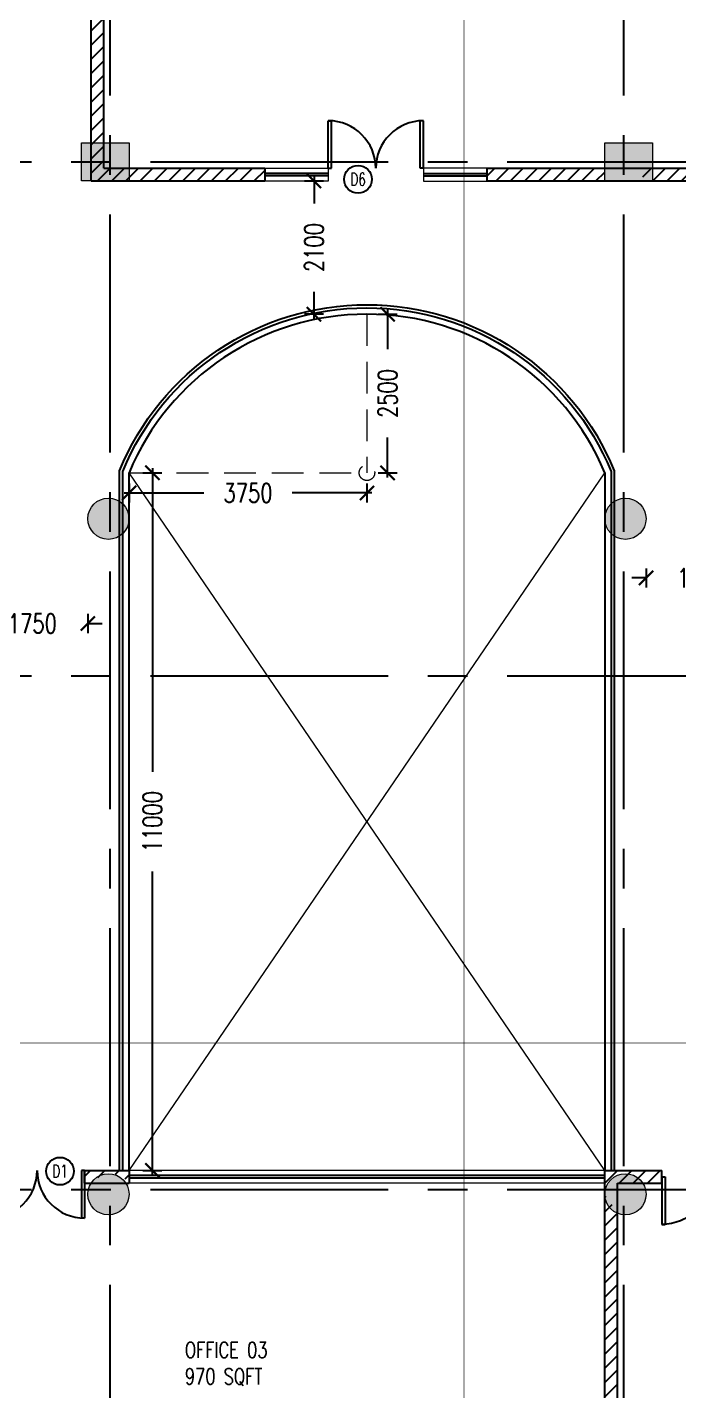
# Model space of a CAD drawing. Header units: millimetres. Extents: x -2076597 to 16308595, y -4402071 to 17875273.
# Drawn here: x -2043453 to -2033182, y -4313654 to -4292159 of the extents above; entities that cross this region are included whole.
import ezdxf
from ezdxf.enums import TextEntityAlignment as Align
from ezdxf.lldxf.tags import DXFTag

# ---------------------------------------------------------------- set-up
doc = ezdxf.new("R2010")
doc.units = ezdxf.units.MM
for name, pattern in [('CENTER2', [1.125, 0.75, -0.125, 0.125, -0.125]), ('CONTINULUS', [0]), ('DASHED2', [0.375, 0.25, -0.125])]:
    doc.linetypes.add(name, pattern=pattern)
for name, color, linetype, lineweight in [('A- GLAZING', 5, 'Continuous', 9), ('A- LIGHT LINE', 8, 'Continuous', 9), ('A- REF LINES', 5, 'Continuous', 9), ('A- SHAFT', 8, 'Continuous', 9), ('A-COL HATCH', 252, 'Continuous', 9), ('A-ELEV FINEWALL', 6, 'Continuous', 9), ('S-COL HATCH', 251, 'Continuous', 9), ('S-COLS', 7, 'Continuous', 9)]:
    doc.layers.add(name, color=color, linetype=linetype, lineweight=lineweight)
for name, color, linetype in [('A-DIMS', 4, 'Continuous'), ('a-door', 1, 'Continuous'), ('A-PARAPET WALL', 4, 'Continuous'), ('A-RAILING', 3, 'Continuous'), ('A-SCHED', 1, 'Continuous'), ('A-SLABS', 1, 'Continuous'), ('A-TXTROOM', 3, 'Continuous'), ('A-WALL', 2, 'Continuous'), ('A-WALL HATCH', 8, 'Continuous'), ('S-GRID', 252, 'CENTER2')]:
    doc.layers.add(name, color=color, linetype=linetype)
doc.styles.add('ROMANS', font='romans.shx', dxfattribs={"width": 0.75})
tags = doc.linetypes.add('Sheet-A1-BLOCK-12$0$DASHDOT2', pattern=[0.5, 0.25, -0.125, 0, -0.125]).pattern_tags.tags
tags[10:11] = [DXFTag(74, 4), DXFTag(75, 0), DXFTag(340, '0'), DXFTag(46, 1.0), DXFTag(50, 0.0), DXFTag(44, 0.0), DXFTag(45, 0.0)]
tags[8:9] = [DXFTag(74, 4), DXFTag(75, 0), DXFTag(340, '0'), DXFTag(46, 1.0), DXFTag(50, 0.0), DXFTag(44, 0.0), DXFTag(45, 0.0)]
tags[6:7] = [DXFTag(74, 4), DXFTag(75, 0), DXFTag(340, '0'), DXFTag(46, 1.0), DXFTag(50, 0.0), DXFTag(44, 0.0), DXFTag(45, 0.0)]
tags[4:5] = [DXFTag(74, 4), DXFTag(75, 0), DXFTag(340, '0'), DXFTag(46, 1.0), DXFTag(50, 0.0), DXFTag(44, 0.0), DXFTag(45, 0.0)]
doc.dimstyles.new('DIMM-100', dxfattribs={"dimscale": 150, "dimtxt": 2, "dimasz": 1.5, "dimexe": 1, "dimexo": 0, "dimgap": 2, "dimtad": 0, "dimtoh": 1, "dimdec": 0, "dimzin": 0, "dimdsep": 46, "dimtxsty": 'ROMANS', "dimblk": 'ARCHTICK', "dimcen": 1.5, "dimdle": 0.5, "dimclrd": 8, "dimclre": 8, "dimclrt": 256, "dimazin": 0, "dimtfac": 1, "dimtdec": 0, "dimtix": 1, "dimtofl": 0, "dimtmove": 2, "dimatfit": 3, "dimldrblk": 'DOT', "dimfxl": 0, "dimtolj": 1, "dimtzin": 0, "dimarcsym": 0})
pattern_1 = [(45, (1802100.65, 14255482.13), (-112.2532015, 112.2532015), [])]

# ---------------------------------------------------------------- blocks, each defined once
blk = doc.blocks.new('Double-Flush - 1500 2-565315-1_ first floor')
at = {"layer": 'a-door'}
for p, q in [((-750, 850), (-699, 850)), ((-750, 100), (-750, 850)), ((-699, 100), (-699, 850)), ((699, 100), (699, 848)), ((750, 100), (750, 850)), ((-750, 100), (-699, 100)), ((750, 100), (699, 100))]:
    blk.add_line(p, q, dxfattribs=at)
for centre, start, end in [((-750, 100), 0, 90), ((750, 100), 90, 180)]:
    blk.add_arc(centre, 750, start, end, dxfattribs=at)
blk = doc.blocks.new('DOOR WITH GLAZING')
at = {"layer": 'A- GLAZING'}
for p, q in [((1171389, -1004070), (1171389, -1005070)), ((1171589, -1005070), (1171589, -1004070)), ((1171389, -1005070), (1171589, -1005070)), ((1171389, -1006570), (1171589, -1006570)), ((1171389, -1007570), (1171389, -1006570)), ((1171589, -1006570), (1171589, -1007570))]:
    blk.add_line(p, q, dxfattribs=at)
at = {"layer": 'A-PARAPET WALL'}
for p, q in [((1171469, -1005070), (1171469, -1004070)), ((1171509, -1005070), (1171509, -1004070)), ((1171469, -1006570), (1171469, -1007570)), ((1171509, -1006570), (1171509, -1007570))]:
    blk.add_line(p, q, dxfattribs=at)
at = {"layer": 'A-WALL'}
for p, q in [((1171389, -1004070), (1171589, -1004070)), ((1171389, -1007570), (1171589, -1007570))]:
    blk.add_line(p, q, dxfattribs=at)
at = {"layer": 'a-door', "rotation": 90}
blk.add_blockref('Double-Flush - 1500 2-565315-1_ first floor', (1171489, -1005820), dxfattribs=at)
blk = doc.blocks.new('_ArchTick')
at = {"color": 0, "linetype": 'ByBlock', "const_width": 0.15}
blk.add_lwpolyline([(-0.5, -0.5), (0.5, 0.5)], dxfattribs=at)
blk = doc.blocks.new('*D187')
at = {"layer": 'A-DIMS', "color": 8, "lineweight": -2, "transparency": 16777216}
for p, q in [((-2041630, -4299183), (-2041330, -4299183)), ((-2041480, -4299108), (-2041480, -4303895)), ((-2041480, -4310258), (-2041480, -4305470)), ((-2041630, -4310183), (-2041330, -4310183))]:
    blk.add_line(p, q, dxfattribs=at)
at = {"layer": 'Defpoints', "color": 0, "transparency": 16777216}
for p in [(-2041848, -4299183), (-2041848, -4310183), (-2041480, -4310183)]:
    blk.add_point(p, dxfattribs=at)
at = {"layer": 'A-DIMS', "color": 8, "lineweight": -2, "transparency": 16777216, "xscale": 225, "yscale": 225, "zscale": 225}
for p, rotation in [((-2041480, -4299183), 90), ((-2041480, -4310183), 270)]:
    blk.add_blockref('_ArchTick', p, dxfattribs=dict(at, rotation=rotation))
at = {"layer": 'A-DIMS', "transparency": 16777216, "insert": (-2041480, -4304683), "char_height": 300, "attachment_point": 5, "rotation": 90, "style": 'ROMANS'}
blk.add_mtext('\\A1;11000', dxfattribs=at)
blk = doc.blocks.new('_Dot')
at = {"color": 0, "linetype": 'ByBlock', "lineweight": -2}
blk.add_line((-0.5, 0), (-1, 0), dxfattribs=at)
at = {"color": 0, "linetype": 'ByBlock', "const_width": 0.5}
blk.add_lwpolyline([(-0.25, 0, 1), (0.25, 0, 1)], format="xyb", close=True, dxfattribs=at)
blk = doc.blocks.new('*D600')
at = {"layer": 'A-DIMS', "color": 8, "lineweight": -2, "transparency": 16777216}
for p, q in [((-2037922, -4296683), (-2037622, -4296683)), ((-2037772, -4296608), (-2037772, -4297236)), ((-2037772, -4299258), (-2037772, -4298629)), ((-2037922, -4299183), (-2037622, -4299183))]:
    blk.add_line(p, q, dxfattribs=at)
at = {"layer": 'Defpoints', "color": 0, "transparency": 16777216}
for p in [(-2038098, -4296683), (-2037772, -4296683), (-2038098, -4299183)]:
    blk.add_point(p, dxfattribs=at)
at = {"layer": 'A-DIMS', "color": 8, "lineweight": -2, "transparency": 16777216, "xscale": 225, "yscale": 225, "zscale": 225}
for p, rotation in [((-2037772, -4296683), 90), ((-2037772, -4299183), 270)]:
    blk.add_blockref('_ArchTick', p, dxfattribs=dict(at, rotation=rotation))
at = {"layer": 'A-DIMS', "transparency": 16777216, "insert": (-2037772, -4297933), "char_height": 300, "attachment_point": 5, "rotation": 90, "style": 'ROMANS'}
blk.add_mtext('\\A1;2500', dxfattribs=at)
blk = doc.blocks.new('*D601')
at = {"layer": 'A-DIMS', "color": 8, "lineweight": -2, "transparency": 16777216}
for p, q in [((-2041848, -4299351), (-2041848, -4299651)), ((-2038098, -4299351), (-2038098, -4299651)), ((-2041923, -4299501), (-2040669, -4299501)), ((-2038023, -4299501), (-2039276, -4299501))]:
    blk.add_line(p, q, dxfattribs=at)
at = {"layer": 'Defpoints', "color": 0, "transparency": 16777216}
for p in [(-2041848, -4299183), (-2038098, -4299183), (-2041848, -4299501)]:
    blk.add_point(p, dxfattribs=at)
at = {"layer": 'A-DIMS', "color": 8, "lineweight": -2, "transparency": 16777216, "xscale": 225, "yscale": 225, "zscale": 225, "rotation": 180}
blk.add_blockref('_ArchTick', (-2041848, -4299501), dxfattribs=at)
at = {"layer": 'A-DIMS', "color": 8, "lineweight": -2, "transparency": 16777216, "xscale": 225, "yscale": 225, "zscale": 225}
blk.add_blockref('_ArchTick', (-2038098, -4299501), dxfattribs=at)
at = {"layer": 'A-DIMS', "transparency": 16777216, "insert": (-2039973, -4299501), "char_height": 300, "attachment_point": 5, "style": 'ROMANS'}
blk.add_mtext('\\A1;3750', dxfattribs=at)
blk = doc.blocks.new('2ND & 3RD FLOOR COLUMN')
at = {"layer": 'A-COL HATCH'}
for points in [[(-3738916, -18645334), (-3739666, -18645334), (-3739666, -18644734), (-3738916, -18644734)], [(-3730666, -18645334), (-3731416, -18645334), (-3731416, -18644734), (-3730666, -18644734)]]:
    blk.add_hatch(color=256, dxfattribs=at).paths.add_polyline_path(points)
at = {"layer": 'S-COL HATCH'}
h = blk.add_hatch(color=256, dxfattribs=at)
edge = h.paths.add_edge_path()
edge.add_arc((-3739241, -18650659), 325, 0, 360)
h = blk.add_hatch(color=256, dxfattribs=at)
edge = h.paths.add_edge_path()
edge.add_arc((-3731091, -18650659), 325, 0, 360)
h = blk.add_hatch(color=256, dxfattribs=at)
edge = h.paths.add_edge_path()
edge.add_arc((-3739241, -18661309), 325, 0, 360)
h = blk.add_hatch(color=256, dxfattribs=at)
edge = h.paths.add_edge_path()
edge.add_arc((-3731091, -18661309), 325, 0, 360)
at = {"layer": 'S-COLS'}
for points in [[(-3738916, -18645334), (-3739666, -18645334), (-3739666, -18644734), (-3738916, -18644734)], [(-3730666, -18645334), (-3731416, -18645334), (-3731416, -18644734), (-3730666, -18644734)]]:
    blk.add_lwpolyline(points, close=True, dxfattribs=at)
for centre in [(-3739241, -18650659), (-3731091, -18650659), (-3739241, -18661309), (-3731091, -18661309)]:
    blk.add_circle(centre, 325, dxfattribs=at)
at = {"layer": 'S-GRID', "ltscale": 5000}
for p, q in [((-3739216, -18677738.7), (-3739216, -18616910.1)), ((-3731116, -18677738.7), (-3731116, -18616910.1)), ((-3772330.8, -18645034), (-3707051.5, -18645034)), ((-3772330.8, -18653134), (-3707051.5, -18653134)), ((-3772330.8, -18661234), (-3707051.5, -18661234))]:
    blk.add_line(p, q, dxfattribs=at)
blk = doc.blocks.new('SOP')
at = {"layer": 'A-SCHED', "color": 8}
blk.add_circle((0, 0), 218, dxfattribs=at)
at = {"layer": 'A-SCHED', "style": 'ROMANS', "width": 0.7}
blk.add_attdef('D2', text='', height=200, dxfattribs=at).set_placement((0, 0), align=Align.MIDDLE_CENTER)
blk = doc.blocks.new('*D221')
at = {"layer": 'A-DIMS', "color": 8, "lineweight": -2, "transparency": 16777216}
for p, q in [((-2044248, -4301409), (-2044248, -4301709)), ((-2042498, -4301409), (-2042498, -4301709))]:
    blk.add_line(p, q, dxfattribs=at)
at = {"layer": 'A-DIMS', "color": 8, "linetype": 'CONTINULUS', "lineweight": -2, "transparency": 16777216}
for p, q in [((-2044248, -4301559), (-2044473, -4301559)), ((-2042498, -4301559), (-2042273, -4301559))]:
    blk.add_line(p, q, dxfattribs=at)
at = {"layer": 'Defpoints', "color": 0, "transparency": 16777216}
for p in [(-2042498, -4299908), (-2044248, -4301283), (-2044248, -4301559)]:
    blk.add_point(p, dxfattribs=at)
at = {"layer": 'A-DIMS', "color": 8, "lineweight": -2, "transparency": 16777216, "xscale": 225, "yscale": 225, "zscale": 225}
blk.add_blockref('_ArchTick', (-2044248, -4301559), dxfattribs=at)
at = {"layer": 'A-DIMS', "color": 8, "lineweight": -2, "transparency": 16777216, "xscale": 225, "yscale": 225, "zscale": 225, "rotation": 180}
blk.add_blockref('_ArchTick', (-2042498, -4301559), dxfattribs=at)
at = {"layer": 'A-DIMS', "transparency": 16777216, "insert": (-2043373, -4301559), "char_height": 300, "attachment_point": 5, "style": 'ROMANS'}
blk.add_mtext('\\A1;1750', dxfattribs=at)
blk = doc.blocks.new('*D222')
at = {"layer": 'A-DIMS', "color": 8, "lineweight": -2, "transparency": 16777216}
for p, q in [((-2033698, -4300691), (-2033698, -4300991)), ((-2031948, -4300691), (-2031948, -4300991))]:
    blk.add_line(p, q, dxfattribs=at)
at = {"layer": 'A-DIMS', "color": 8, "linetype": 'CONTINULUS', "lineweight": -2, "transparency": 16777216}
for p, q in [((-2033698, -4300841), (-2033923, -4300841)), ((-2031948, -4300841), (-2031723, -4300841))]:
    blk.add_line(p, q, dxfattribs=at)
at = {"layer": 'Defpoints', "color": 0, "transparency": 16777216}
for p in [(-2033698, -4299908), (-2031948, -4300283), (-2031948, -4300841)]:
    blk.add_point(p, dxfattribs=at)
at = {"layer": 'A-DIMS', "color": 8, "lineweight": -2, "transparency": 16777216, "xscale": 225, "yscale": 225, "zscale": 225}
blk.add_blockref('_ArchTick', (-2033698, -4300841), dxfattribs=at)
at = {"layer": 'A-DIMS', "color": 8, "lineweight": -2, "transparency": 16777216, "xscale": 225, "yscale": 225, "zscale": 225, "rotation": 180}
blk.add_blockref('_ArchTick', (-2031948, -4300841), dxfattribs=at)
at = {"layer": 'A-DIMS', "transparency": 16777216, "insert": (-2032823, -4300841), "char_height": 300, "attachment_point": 5, "style": 'ROMANS'}
blk.add_mtext('\\A1;1750', dxfattribs=at)
blk = doc.blocks.new('*D223')
at = {"layer": 'A-DIMS', "color": 8, "linetype": 'CONTINULUS', "lineweight": -2, "transparency": 16777216}
for p, q in [((-2038932, -4294508), (-2038932, -4294936)), ((-2038932, -4296758), (-2038932, -4296329))]:
    blk.add_line(p, q, dxfattribs=at)
at = {"layer": 'A-DIMS', "color": 8, "lineweight": -2, "transparency": 16777216}
for p, q in [((-2038782, -4294583), (-2039082, -4294583)), ((-2038782, -4296683), (-2039082, -4296683))]:
    blk.add_line(p, q, dxfattribs=at)
at = {"layer": 'Defpoints', "color": 0, "transparency": 16777216}
for p in [(-2038932, -4294583), (-2038709, -4294583), (-2038098, -4296683)]:
    blk.add_point(p, dxfattribs=at)
at = {"layer": 'A-DIMS', "color": 8, "lineweight": -2, "transparency": 16777216, "xscale": 225, "yscale": 225, "zscale": 225}
for p, rotation in [((-2038932, -4294583), 90), ((-2038932, -4296683), 270)]:
    blk.add_blockref('_ArchTick', p, dxfattribs=dict(at, rotation=rotation))
at = {"layer": 'A-DIMS', "transparency": 16777216, "insert": (-2038932, -4295633), "char_height": 300, "attachment_point": 5, "rotation": 90, "style": 'ROMANS'}
blk.add_mtext('\\A1;2100', dxfattribs=at)
blk = doc.blocks.new('SEC LINES')
at = {"layer": 'A-ELEV FINEWALL', "color": 7, "linetype": 'Sheet-A1-BLOCK-12$0$DASHDOT2', "ltscale": 4000, "const_width": 10}
for points in [[(-3838666, -18329573), (-3838666, -18385694)], [(-3817613, -18368005), (-3871757, -18368005)]]:
    blk.add_lwpolyline(points, dxfattribs=at)

msp = doc.modelspace()

# ---------------------------------------------------------------- hatches: boundary and pattern name
at = {"layer": 'A-WALL HATCH'}
h = msp.add_hatch(dxfattribs=at)
h.set_pattern_fill('ANSI31', color=256, scale=50)
h.set_pattern_definition(pattern_1)
h.paths.add_polyline_path([(-2028247.9, -4283932.5), (-2033147.9, -4283932.5), (-2033147.9, -4284132.5), (-2028247.9, -4284132.5)])
h.paths.add_polyline_path([(-2028447.9, -4286282.5), (-2029597.9, -4286282.5), (-2029597.9, -4286482.5), (-2028447.9, -4286482.5)])
h.paths.add_polyline_path([(-2029397.9, -4285782.5), (-2028447.9, -4285782.5), (-2028447.9, -4285682.5), (-2029597.9, -4285682.5), (-2029597.9, -4286182.5), (-2029397.9, -4286182.5)])
h.paths.add_polyline_path([(-2029397.9, -4286182.5), (-2029597.9, -4286182.5), (-2029597.9, -4286282.5), (-2029397.9, -4286282.5)])
h.paths.add_polyline_path([(-2029497.9, -4286482.5), (-2029597.9, -4286482.5), (-2029597.9, -4287482.5), (-2028447.9, -4287482.5), (-2028447.9, -4287282.5), (-2029497.9, -4287282.5)])
h.paths.add_polyline_path([(-2034347.9, -4294382.5), (-2036208.9, -4294382.5), (-2036208.9, -4294582.5), (-2034347.9, -4294582.5)], flags=17)
h.paths.add_polyline_path([(-2033347.9, -4294382.5), (-2033747.9, -4294382.5), (-2033747.9, -4294582.5), (-2033347.9, -4294582.5)])
h.paths.add_polyline_path([(-2033147.9, -4294382.5), (-2033347.9, -4294382.5), (-2033347.9, -4294582.5), (-2033147.9, -4294582.5)])
h.paths.add_polyline_path([(-2039708.9, -4294382.5), (-2041847.9, -4294382.5), (-2041847.9, -4294582.5), (-2039708.9, -4294582.5)], flags=17)
h.paths.add_polyline_path([(-2042247.9, -4288482.5), (-2034147.9, -4288482.5), (-2034147.9, -4284132.5), (-2034347.9, -4284132.5), (-2034347.9, -4288282.5), (-2042447.9, -4288282.5), (-2042447.9, -4294582.5), (-2041847.9, -4294582.5), (-2041847.9, -4294382.5), (-2042247.9, -4294382.5)])
h.paths.add_polyline_path([(-2028447.9, -4286482.5), (-2028247.9, -4286482.5), (-2028247.9, -4286282.5), (-2028447.9, -4286282.5)])
h.paths.add_polyline_path([(-2028247.9, -4287282.5), (-2028447.9, -4287282.5), (-2028447.9, -4294382.5), (-2033147.9, -4294382.5), (-2033147.9, -4294582.5), (-2028247.9, -4294582.5)])
h.paths.add_polyline_path([(-2028447.9, -4285782.5), (-2028247.9, -4285782.5), (-2028247.9, -4284132.5), (-2028447.9, -4284132.5)])
h = msp.add_hatch(dxfattribs=at)
h.set_pattern_fill('ANSI31', color=256, scale=50)
h.set_pattern_definition(pattern_1)
edge = h.paths.add_edge_path()
edge.add_line((-2050547.9, -4316582.5), (-2054982.1, -4316582.5))
edge.add_arc((-2057346.2, -4315082.3), 2800, 317.62511, 327.60188, ccw=False)
edge.add_line((-2055277.7, -4316969.4), (-2055129.3, -4317103.5))
edge.add_arc((-2057346.2, -4315082.3), 3000, 317.64433, 325.47639)
edge.add_line((-2054874.6, -4316782.5), (-2050547.9, -4316782.5))
edge.add_line((-2050547.9, -4316782.5), (-2050547.9, -4316582.5))
h.paths.add_polyline_path([(-2047997.9, -4316582.5), (-2048882.9, -4316582.5), (-2048882.9, -4316482.5), (-2049082.9, -4316482.5), (-2049082.9, -4316582.5), (-2049947.9, -4316582.5), (-2049947.9, -4316782.5), (-2047997.9, -4316782.5)])
h.paths.add_polyline_path([(-2048882.9, -4310482.5), (-2049082.9, -4310482.5), (-2049082.9, -4316482.5), (-2048882.9, -4316482.5)])
h.paths.add_polyline_path([(-2044047.9, -4310182.5), (-2044247.9, -4310182.5), (-2044247.9, -4309682.5), (-2044447.9, -4309682.5), (-2044447.9, -4310182.5), (-2049947.9, -4310182.5), (-2049947.9, -4310382.5), (-2049082.9, -4310382.5), (-2049082.9, -4310482.5), (-2048882.9, -4310482.5), (-2048882.9, -4310382.5), (-2044047.9, -4310382.5)])
edge = h.paths.add_edge_path()
edge.add_line((-2042547.9, -4310182.5), (-2042547.9, -4310382.5))
edge.add_line((-2042547.9, -4310382.5), (-2042430.7, -4310382.5))
edge.add_arc((-2042139.3, -4310586.9), 355.9, 35.03615, 144.96385, ccw=False)
edge.add_line((-2041847.9, -4310382.5), (-2041847.9, -4310182.5))
edge.add_line((-2041847.9, -4310182.5), (-2042547.9, -4310182.5))
h = msp.add_hatch(dxfattribs=at)
h.set_pattern_fill('ANSI31', color=256, scale=50)
h.set_pattern_definition(pattern_1)
edge = h.paths.add_edge_path()
edge.add_arc((-2034047.9, -4310482.5), 300, 180, 250.52878, ccw=False)
edge.add_line((-2034347.9, -4310482.5), (-2034347.9, -4316182.5))
edge.add_line((-2034347.9, -4316182.5), (-2034147.9, -4316182.5))
edge.add_line((-2034147.9, -4316182.5), (-2034147.9, -4310765.4))
h.paths.add_polyline_path([(-2034347.9, -4310182.5), (-2034347.9, -4310382.5), (-2033447.9, -4310382.5), (-2033447.9, -4310182.5)])

# ---------------------------------------------------------------- linework, layer by layer
at = {"layer": 'A- REF LINES'}
for p, q in [((-2034347.9, -4310182.5), (-2041847.9, -4310182.5)), ((-2034347.9, -4310382.5), (-2041847.9, -4310382.5))]:
    msp.add_line(p, q, dxfattribs=at)
at = {"layer": 'A- SHAFT', "linetype": 'DASHED2', "ltscale": 2000}
for p in [(-2038097.9, -4296682.5), (-2041847.9, -4299182.5)]:
    msp.add_line(p, (-2038097.9, -4299182.5), dxfattribs=at)
at = {"layer": 'A- SHAFT', "linetype": 'CONTINULUS', "ltscale": 3000}
for p, q in [((-2041847.9, -4310182.5), (-2034347.9, -4299182.5)), ((-2034347.9, -4310182.5), (-2041847.9, -4299182.5))]:
    msp.add_line(p, q, dxfattribs=at)
at = {"layer": 'A- SHAFT', "linetype": 'DASHED2', "ltscale": 2000}
msp.add_circle((-2038097.9, -4299182.5), 122.2, dxfattribs=at)
at = {"layer": 'A-PARAPET WALL'}
for p, q in [((-2034347.9, -4310262.5), (-2041847.9, -4310262.5)), ((-2034347.9, -4310302.5), (-2041847.9, -4310302.5))]:
    msp.add_line(p, q, dxfattribs=at)
at = {"layer": 'A-RAILING'}
for points in [[(-2041997.9, -4310182.5), (-2041997.9, -4299152.8, -0.6718673), (-2034197.9, -4299152.8), (-2034197.9, -4310182.5)], [(-2041947.9, -4310182.5), (-2041947.9, -4299162.7, -0.6701627), (-2034247.9, -4299162.7), (-2034247.9, -4310182.5)]]:
    msp.add_lwpolyline(points, format="xyb", dxfattribs=at)
at = {"layer": 'A-SLABS'}
for p, q in [((-2041847.9, -4310182.5), (-2041847.9, -4299182.5)), ((-2034347.9, -4299182.5), (-2034347.9, -4310182.5))]:
    msp.add_line(p, q, dxfattribs=at)
msp.add_arc((-2038097.9, -4300745), 4062.5, 22.61986, 157.38014, dxfattribs=at)
at = {"layer": 'A-WALL'}
for p, q in [((-2042447.9, -4294582.5), (-2042447.9, -4288282.5)), ((-2042247.9, -4294382.5), (-2042247.9, -4288482.5)), ((-2042247.9, -4294382.5), (-2039708.9, -4294382.5)), ((-2036208.9, -4294382.5), (-2028447.9, -4294382.5)), ((-2042447.9, -4294582.5), (-2039708.9, -4294582.5)), ((-2036208.9, -4294582.5), (-2028247.9, -4294582.5)), ((-2042547.9, -4310182.5), (-2041847.9, -4310182.5)), ((-2042547.9, -4310382.5), (-2042547.9, -4310182.5)), ((-2041847.9, -4310182.5), (-2041847.9, -4310382.5)), ((-2034347.9, -4316182.5), (-2034347.9, -4310182.5)), ((-2034347.9, -4310182.5), (-2033447.9, -4310182.5)), ((-2033447.9, -4310382.5), (-2033447.9, -4310182.5)), ((-2042547.9, -4310382.5), (-2041847.9, -4310382.5)), ((-2034147.9, -4310382.5), (-2033447.9, -4310382.5)), ((-2034147.9, -4316182.5), (-2034147.9, -4310382.5))]:
    msp.add_line(p, q, dxfattribs=at)

# ---------------------------------------------------------------- block references
at = {"layer": 'A- LIGHT LINE'}
msp.add_blockref('2ND & 3RD FLOOR COLUMN', (1697068.2, 14350751.5), dxfattribs=at)
at = {"layer": 'A- REF LINES'}
msp.add_blockref('SEC LINES', (1802100.7, 14059830.7), dxfattribs=at)
at = {"layer": 'a-door', "rotation": 180}
msp.add_blockref('Double-Flush - 1500 2-565315-1_ first floor', (-2043297.9, -4310082.5), dxfattribs=at)
at = {"layer": 'a-door', "xscale": -1, "rotation": 180}
msp.add_blockref('Double-Flush - 1500 2-565315-1_ first floor', (-2032697.9, -4310182.5), dxfattribs=at)
at = {"layer": 'A-SCHED'}
for p, values in [((-2038238.1, -4294556.3), {'D2': 'D6'}), ((-2042937.3, -4310192.9), {'D2': 'D1'})]:
    msp.add_blockref('SOP', p, dxfattribs=at).add_auto_attribs(values)
at = {"layer": 'A-WALL', "rotation": 270}
msp.add_blockref('DOOR WITH GLAZING', (-1032138.6, -3122993.9), dxfattribs=at)

# ---------------------------------------------------------------- texts
at = {"layer": 'A-TXTROOM', "insert": (-2040967.9, -4312886.9, 0), "char_height": 250.28, "width": 3684.893, "attachment_point": 1, "style": 'ROMANS'}
msp.add_mtext('OFFICE 03\\P970 SQFT', dxfattribs=at)

# ---------------------------------------------------------------- dimensions: what is measured, and where the dimension line sits
at = {"layer": 'A-DIMS'}
for base, p1, p2, picture, middle in [((-2038931.8, -4294582.5), (-2038097.9, -4296682.5), (-2038708.9, -4294582.5), '*D223', (-2038931.8, -4295632.5)), ((-2037771.6, -4296682.5), (-2038097.9, -4299182.5), (-2038097.9, -4296682.5), '*D600', (-2037771.6, -4297932.5)), ((-2041479.7, -4310182.5), (-2041847.9, -4299182.5), (-2041847.9, -4310182.5), '*D187', (-2041479.7, -4304682.5))]:
    dim = msp.add_linear_dim(base=base, p1=p1, p2=p2, angle=90, dimstyle='DIMM-100', override={"dimfxlon": 1}, dxfattribs=at)
    dim.commit()
    dim.dimension.update_dxf_attribs({"geometry": picture, "text_midpoint": middle})
for base, p1, p2, picture, middle in [((-2041847.9, -4299501.4), (-2038097.9, -4299182.5), (-2041847.9, -4299182.5), '*D601', (-2039972.9, -4299501.4)), ((-2044247.9, -4301558.6), (-2042497.9, -4299907.5), (-2044247.9, -4301282.5), '*D221', (-2043372.9, -4301558.6)), ((-2031947.9, -4300841.3), (-2033697.9, -4299907.5), (-2031947.9, -4300282.5), '*D222', (-2032822.9, -4300841.3))]:
    dim = msp.add_linear_dim(base=base, p1=p1, p2=p2, dimstyle='DIMM-100', override={"dimfxlon": 1}, dxfattribs=at)
    dim.commit()
    dim.dimension.update_dxf_attribs({"geometry": picture, "text_midpoint": middle})

doc.saveas('drawing.dxf')
